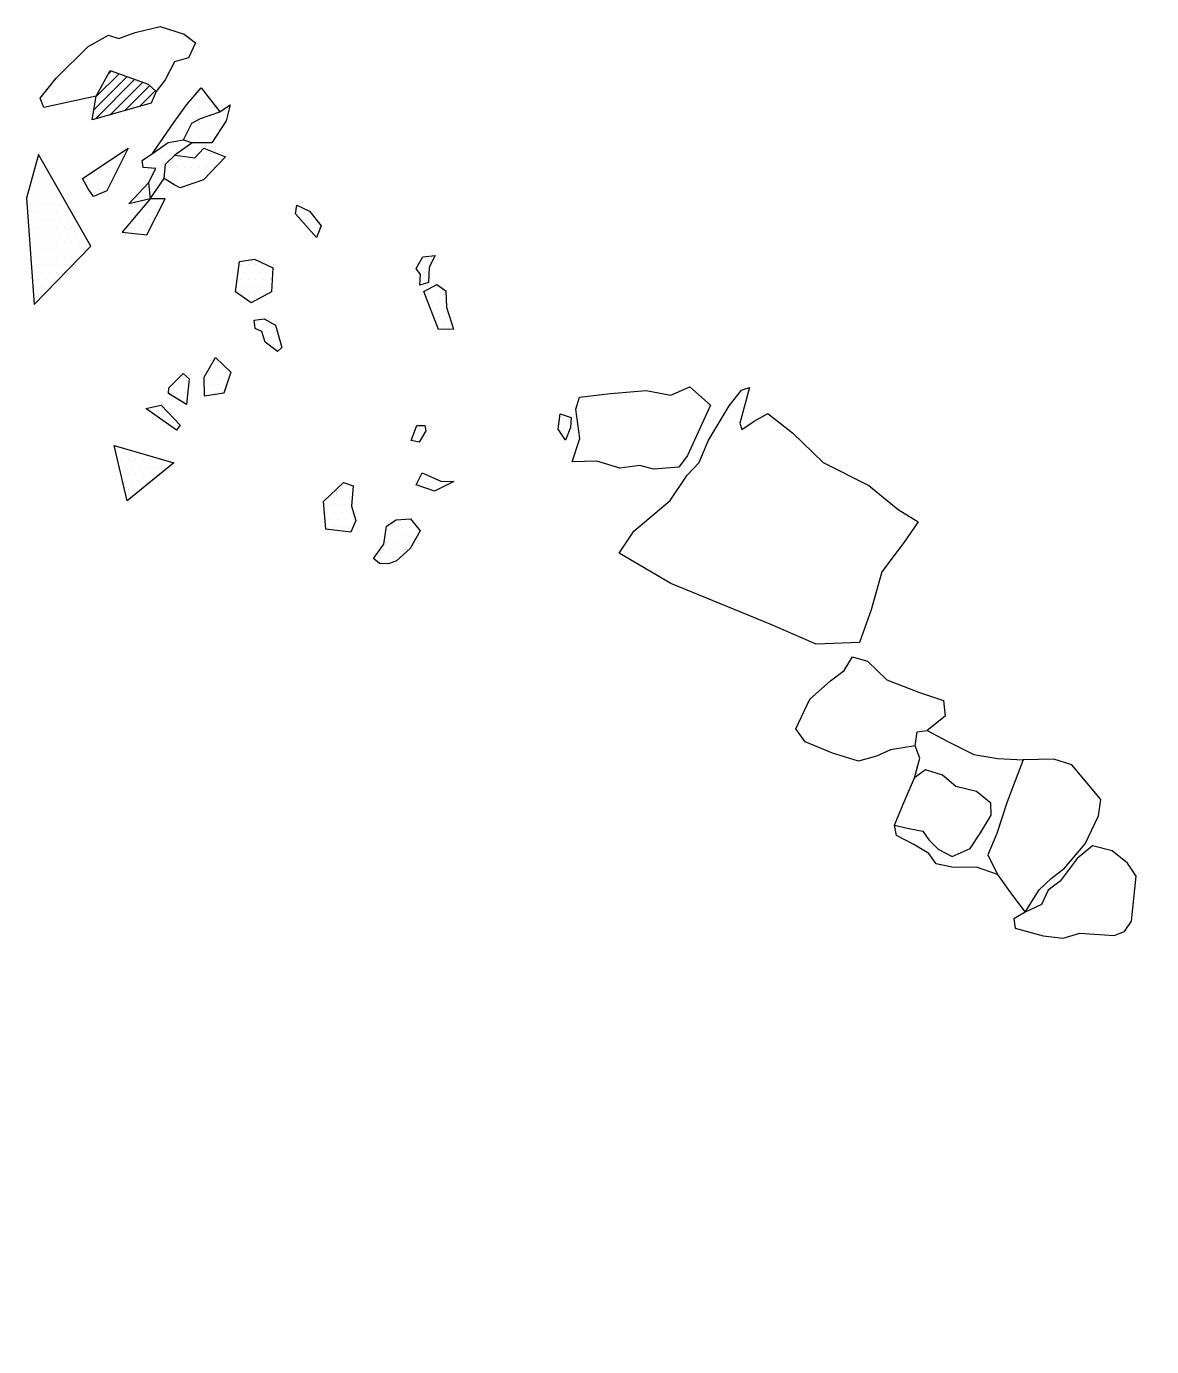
# Model space of a CAD drawing. Header units: metres. Extents: x -1268 to -957, y -1313 to -1093.
# Drawn here: x -1268.2 to -1080.6, y -1312.8 to -1092.8 of the extents above; entities that cross this region are included whole.
import ezdxf

# ---------------------------------------------------------------- set-up
doc = ezdxf.new("R2010")
doc.units = ezdxf.units.M
doc.header["$LTSCALE"] = 25
doc.header["$MEASUREMENT"] = 0
doc.layers.get('0').update_dxf_attribs({"linetype": 'CONTINUOUS'})
for name, color, linetype in [('FEUER', 1, 'CONTINUOUS'), ('STEINE', 4, 'CONTINUOUS'), ('STEINESCHRAFF', 4, 'CONTINUOUS')]:
    doc.layers.add(name, color=color, linetype=linetype)

# ---------------------------------------------------------------- blocks, each defined once
blk = doc.blocks.new('*X1')
at = {"color": 0}
for p, q in [((-1256.95, -1106.69), (-1251.42, -1101.16)), ((-1256.7, -1108.2), (-1250.12, -1101.62)), ((-1256.6, -1104.57), (-1252.72, -1100.69)), ((-1254.52, -1100.73), (-1254.02, -1100.22)), ((-1254.24, -1107.52), (-1248.81, -1102.09)), ((-1251.79, -1106.84), (-1247.63, -1102.67)), ((-1249.34, -1106.15), (-1246.72, -1103.54)), ((-972.26, -1301.07), (-961.7, -1290.5)), ((-974, -1306.34), (-961.13, -1293.47)), ((-972.98, -1303.55), (-961.43, -1292)), ((-974.36, -1308.47), (-960.48, -1294.59)), ((-971.54, -1298.58), (-967.78, -1294.82)), ((-967.57, -1305.21), (-959.65, -1297.3)), ((-967.1, -1302.97), (-960.2, -1296.07)), ((-966.1, -1305.51), (-959.11, -1298.52)), ((-964.64, -1305.82), (-958.57, -1299.75)), ((-963.17, -1306.12), (-958.03, -1300.97)), ((-962.01, -1306.72), (-957.48, -1302.2)), ((-973.32, -1309.2), (-967.1, -1302.97)), ((-960.88, -1307.36), (-957.08, -1303.56)), ((-972.28, -1309.93), (-967.57, -1305.21)), ((-971.24, -1310.65), (-966.1, -1305.51)), ((-970.2, -1311.38), (-964.64, -1305.82)), ((-969.16, -1312.11), (-963.17, -1306.12)), ((-968.12, -1312.83), (-962.01, -1306.72)), ((-959.75, -1308), (-957.3, -1305.55)), ((-963.62, -1310.1), (-960.88, -1307.36)), ((-960.84, -1309.09), (-959.75, -1308)), ((-958.57, -1308.59), (-957.53, -1307.54))]:
    blk.add_line(p, q, dxfattribs=at)
blk = doc.blocks.new('*X2')
at = {"color": 0}
for p, q in [((-1239.375, -1103.75), (-1239.375, -1103.75)), ((-1240.625, -1106.25), (-1240.625, -1106.25)), ((-1240, -1105), (-1240, -1105)), ((-1239.375, -1106.25), (-1239.375, -1106.25)), ((-1238.75, -1105), (-1238.75, -1105)), ((-1238.125, -1106.25), (-1238.125, -1106.25)), ((-1236.875, -1106.25), (-1236.875, -1106.25)), ((-1234.375, -1106.25), (-1234.375, -1106.25)), ((-1243.125, -1108.75), (-1243.125, -1108.75)), ((-1242.5, -1107.5), (-1242.5, -1107.5)), ((-1241.875, -1108.75), (-1241.875, -1108.75)), ((-1241.25, -1107.5), (-1241.25, -1107.5)), ((-1240.625, -1108.75), (-1240.625, -1108.75)), ((-1240, -1107.5), (-1240, -1107.5)), ((-1239.375, -1108.75), (-1239.375, -1108.75)), ((-1238.75, -1107.5), (-1238.75, -1107.5)), ((-1238.125, -1108.75), (-1238.125, -1108.75)), ((-1237.5, -1107.5), (-1237.5, -1107.5)), ((-1236.875, -1108.75), (-1236.875, -1108.75)), ((-1236.25, -1107.5), (-1236.25, -1107.5)), ((-1235.625, -1108.75), (-1235.625, -1108.75)), ((-1235, -1107.5), (-1235, -1107.5)), ((-1243.75, -1110), (-1243.75, -1110)), ((-1242.5, -1110), (-1242.5, -1110)), ((-1241.25, -1110), (-1241.25, -1110)), ((-1240, -1110), (-1240, -1110)), ((-1238.75, -1110), (-1238.75, -1110)), ((-1237.5, -1110), (-1237.5, -1110)), ((-1236.25, -1110), (-1236.25, -1110)), ((-1245, -1112.5), (-1245, -1112.5)), ((-1244.375, -1111.25), (-1244.375, -1111.25)), ((-1243.75, -1112.5), (-1243.75, -1112.5)), ((-1243.125, -1111.25), (-1243.125, -1111.25)), ((-1242.5, -1112.5), (-1242.5, -1112.5)), ((-1241.875, -1111.25), (-1241.875, -1111.25)), ((-1241.25, -1112.5), (-1241.25, -1112.5)), ((-1240.625, -1111.25), (-1240.625, -1111.25)), ((-1239.375, -1111.25), (-1239.375, -1111.25)), ((-1238.125, -1111.25), (-1238.125, -1111.25)), ((-1236.875, -1111.25), (-1236.875, -1111.25)), ((-1266.25, -1115), (-1266.25, -1115)), ((-1253.75, -1115), (-1253.75, -1115)), ((-1252.5, -1115), (-1252.5, -1115)), ((-1251.875, -1113.75), (-1251.875, -1113.75)), ((-1247.5, -1115), (-1247.5, -1115)), ((-1246.875, -1113.75), (-1246.875, -1113.75)), ((-1246.25, -1115), (-1246.25, -1115)), ((-1245.625, -1113.75), (-1245.625, -1113.75)), ((-1245, -1115), (-1245, -1115)), ((-1244.375, -1113.75), (-1244.375, -1113.75)), ((-1243.75, -1115), (-1243.75, -1115)), ((-1243.125, -1113.75), (-1243.125, -1113.75)), ((-1242.5, -1115), (-1242.5, -1115)), ((-1241.25, -1115), (-1241.25, -1115)), ((-1240, -1115), (-1240, -1115)), ((-1238.75, -1115), (-1238.75, -1115)), ((-1238.125, -1113.75), (-1238.125, -1113.75)), ((-1237.5, -1115), (-1237.5, -1115)), ((-1236.25, -1115), (-1236.25, -1115)), ((-1266.25, -1117.5), (-1266.25, -1117.5)), ((-1265.625, -1116.25), (-1265.625, -1116.25)), ((-1265, -1117.5), (-1265, -1117.5)), ((-1257.5, -1117.5), (-1257.5, -1117.5)), ((-1256.25, -1117.5), (-1256.25, -1117.5)), ((-1255.625, -1116.25), (-1255.625, -1116.25)), ((-1255, -1117.5), (-1255, -1117.5)), ((-1254.375, -1116.25), (-1254.375, -1116.25)), ((-1253.75, -1117.5), (-1253.75, -1117.5)), ((-1253.125, -1116.25), (-1253.125, -1116.25)), ((-1248.125, -1116.25), (-1248.125, -1116.25)), ((-1246.875, -1116.25), (-1246.875, -1116.25)), ((-1246.25, -1117.5), (-1246.25, -1117.5)), ((-1245.625, -1116.25), (-1245.625, -1116.25)), ((-1245, -1117.5), (-1245, -1117.5)), ((-1244.375, -1116.25), (-1244.375, -1116.25)), ((-1243.75, -1117.5), (-1243.75, -1117.5)), ((-1243.125, -1116.25), (-1243.125, -1116.25)), ((-1242.5, -1117.5), (-1242.5, -1117.5)), ((-1241.875, -1116.25), (-1241.875, -1116.25)), ((-1241.25, -1117.5), (-1241.25, -1117.5)), ((-1240.625, -1116.25), (-1240.625, -1116.25)), ((-1240, -1117.5), (-1240, -1117.5)), ((-1239.375, -1116.25), (-1239.375, -1116.25)), ((-1238.75, -1117.5), (-1238.75, -1117.5)), ((-1238.125, -1116.25), (-1238.125, -1116.25)), ((-1236.875, -1116.25), (-1236.875, -1116.25)), ((-1266.875, -1118.75), (-1266.875, -1118.75)), ((-1265.625, -1118.75), (-1265.625, -1118.75)), ((-1264.375, -1118.75), (-1264.375, -1118.75)), ((-1258.125, -1118.75), (-1258.125, -1118.75)), ((-1256.875, -1118.75), (-1256.875, -1118.75)), ((-1255.625, -1118.75), (-1255.625, -1118.75)), ((-1254.375, -1118.75), (-1254.375, -1118.75)), ((-1246.875, -1118.75), (-1246.875, -1118.75)), ((-1243.125, -1118.75), (-1243.125, -1118.75)), ((-1241.875, -1118.75), (-1241.875, -1118.75)), ((-1240.625, -1118.75), (-1240.625, -1118.75)), ((-1268.125, -1121.25), (-1268.125, -1121.25)), ((-1267.5, -1120), (-1267.5, -1120)), ((-1266.875, -1121.25), (-1266.875, -1121.25)), ((-1266.25, -1120), (-1266.25, -1120)), ((-1265.625, -1121.25), (-1265.625, -1121.25)), ((-1265, -1120), (-1265, -1120)), ((-1264.375, -1121.25), (-1264.375, -1121.25)), ((-1263.75, -1120), (-1263.75, -1120)), ((-1263.125, -1121.25), (-1263.125, -1121.25)), ((-1257.5, -1120), (-1257.5, -1120)), ((-1256.25, -1120), (-1256.25, -1120)), ((-1255, -1120), (-1255, -1120)), ((-1247.5, -1120), (-1247.5, -1120)), ((-1267.5, -1122.5), (-1267.5, -1122.5)), ((-1266.875, -1123.75), (-1266.875, -1123.75)), ((-1266.25, -1122.5), (-1266.25, -1122.5)), ((-1265.625, -1123.75), (-1265.625, -1123.75)), ((-1265, -1122.5), (-1265, -1122.5)), ((-1264.375, -1123.75), (-1264.375, -1123.75)), ((-1263.75, -1122.5), (-1263.75, -1122.5)), ((-1263.125, -1123.75), (-1263.125, -1123.75)), ((-1262.5, -1122.5), (-1262.5, -1122.5)), ((-1261.875, -1123.75), (-1261.875, -1123.75)), ((-1249.375, -1123.75), (-1249.375, -1123.75)), ((-1248.125, -1123.75), (-1248.125, -1123.75)), ((-1247.5, -1122.5), (-1247.5, -1122.5)), ((-1246.875, -1123.75), (-1246.875, -1123.75)), ((-1246.25, -1122.5), (-1246.25, -1122.5)), ((-1223.125, -1123.75), (-1223.125, -1123.75)), ((-1221.875, -1123.75), (-1221.875, -1123.75)), ((-1267.5, -1125), (-1267.5, -1125)), ((-1266.875, -1126.25), (-1266.875, -1126.25)), ((-1266.25, -1125), (-1266.25, -1125)), ((-1265.625, -1126.25), (-1265.625, -1126.25)), ((-1265, -1125), (-1265, -1125)), ((-1264.375, -1126.25), (-1264.375, -1126.25)), ((-1263.75, -1125), (-1263.75, -1125)), ((-1263.125, -1126.25), (-1263.125, -1126.25)), ((-1262.5, -1125), (-1262.5, -1125)), ((-1261.875, -1126.25), (-1261.875, -1126.25)), ((-1261.25, -1125), (-1261.25, -1125)), ((-1260.625, -1126.25), (-1260.625, -1126.25)), ((-1260, -1125), (-1260, -1125)), ((-1259.375, -1126.25), (-1259.375, -1126.25)), ((-1250.625, -1126.25), (-1250.625, -1126.25)), ((-1250, -1125), (-1250, -1125)), ((-1249.375, -1126.25), (-1249.375, -1126.25)), ((-1248.75, -1125), (-1248.75, -1125)), ((-1248.125, -1126.25), (-1248.125, -1126.25)), ((-1247.5, -1125), (-1247.5, -1125)), ((-1221.25, -1125), (-1221.25, -1125)), ((-1220.625, -1126.25), (-1220.625, -1126.25)), ((-1220, -1125), (-1220, -1125)), ((-1219.375, -1126.25), (-1219.375, -1126.25)), ((-1267.5, -1127.5), (-1267.5, -1127.5)), ((-1266.25, -1127.5), (-1266.25, -1127.5)), ((-1265, -1127.5), (-1265, -1127.5)), ((-1263.75, -1127.5), (-1263.75, -1127.5)), ((-1262.5, -1127.5), (-1262.5, -1127.5)), ((-1261.25, -1127.5), (-1261.25, -1127.5)), ((-1260, -1127.5), (-1260, -1127.5)), ((-1258.75, -1127.5), (-1258.75, -1127.5)), ((-1220, -1127.5), (-1220, -1127.5)), ((-1267.5, -1130), (-1267.5, -1130)), ((-1266.875, -1128.75), (-1266.875, -1128.75)), ((-1266.25, -1130), (-1266.25, -1130)), ((-1265.625, -1128.75), (-1265.625, -1128.75)), ((-1265, -1130), (-1265, -1130)), ((-1264.375, -1128.75), (-1264.375, -1128.75)), ((-1263.75, -1130), (-1263.75, -1130)), ((-1263.125, -1128.75), (-1263.125, -1128.75)), ((-1262.5, -1130), (-1262.5, -1130)), ((-1261.875, -1128.75), (-1261.875, -1128.75)), ((-1261.25, -1130), (-1261.25, -1130)), ((-1260.625, -1128.75), (-1260.625, -1128.75)), ((-1260, -1130), (-1260, -1130)), ((-1259.375, -1128.75), (-1259.375, -1128.75)), ((-1258.75, -1130), (-1258.75, -1130)), ((-1258.125, -1128.75), (-1258.125, -1128.75)), ((-1266.875, -1131.25), (-1266.875, -1131.25)), ((-1266.25, -1132.5), (-1266.25, -1132.5)), ((-1265.625, -1131.25), (-1265.625, -1131.25)), ((-1265, -1132.5), (-1265, -1132.5)), ((-1264.375, -1131.25), (-1264.375, -1131.25)), ((-1263.75, -1132.5), (-1263.75, -1132.5)), ((-1263.125, -1131.25), (-1263.125, -1131.25)), ((-1262.5, -1132.5), (-1262.5, -1132.5)), ((-1261.875, -1131.25), (-1261.875, -1131.25)), ((-1261.25, -1132.5), (-1261.25, -1132.5)), ((-1260.625, -1131.25), (-1260.625, -1131.25)), ((-1259.375, -1131.25), (-1259.375, -1131.25)), ((-1232.5, -1132.5), (-1232.5, -1132.5)), ((-1231.25, -1132.5), (-1231.25, -1132.5)), ((-1230, -1132.5), (-1230, -1132.5)), ((-1228.75, -1132.5), (-1228.75, -1132.5)), ((-1202.5, -1132.5), (-1202.5, -1132.5)), ((-1201.875, -1131.25), (-1201.875, -1131.25)), ((-1201.25, -1132.5), (-1201.25, -1132.5)), ((-1200.625, -1131.25), (-1200.625, -1131.25)), ((-1266.875, -1133.75), (-1266.875, -1133.75)), ((-1266.25, -1135), (-1266.25, -1135)), ((-1265.625, -1133.75), (-1265.625, -1133.75)), ((-1265, -1135), (-1265, -1135)), ((-1264.375, -1133.75), (-1264.375, -1133.75)), ((-1263.75, -1135), (-1263.75, -1135)), ((-1263.125, -1133.75), (-1263.125, -1133.75)), ((-1261.875, -1133.75), (-1261.875, -1133.75)), ((-1232.5, -1135), (-1232.5, -1135)), ((-1231.875, -1133.75), (-1231.875, -1133.75)), ((-1231.25, -1135), (-1231.25, -1135)), ((-1230.625, -1133.75), (-1230.625, -1133.75)), ((-1230, -1135), (-1230, -1135)), ((-1229.375, -1133.75), (-1229.375, -1133.75)), ((-1228.75, -1135), (-1228.75, -1135)), ((-1228.125, -1133.75), (-1228.125, -1133.75)), ((-1227.5, -1135), (-1227.5, -1135)), ((-1202.5, -1135), (-1202.5, -1135)), ((-1201.875, -1133.75), (-1201.875, -1133.75)), ((-1201.25, -1135), (-1201.25, -1135)), ((-1266.875, -1136.25), (-1266.875, -1136.25)), ((-1266.25, -1137.5), (-1266.25, -1137.5)), ((-1265.625, -1136.25), (-1265.625, -1136.25)), ((-1264.375, -1136.25), (-1264.375, -1136.25)), ((-1233.125, -1136.25), (-1233.125, -1136.25)), ((-1232.5, -1137.5), (-1232.5, -1137.5)), ((-1231.875, -1136.25), (-1231.875, -1136.25)), ((-1231.25, -1137.5), (-1231.25, -1137.5)), ((-1230.625, -1136.25), (-1230.625, -1136.25)), ((-1230, -1137.5), (-1230, -1137.5)), ((-1229.375, -1136.25), (-1229.375, -1136.25)), ((-1228.75, -1137.5), (-1228.75, -1137.5)), ((-1228.125, -1136.25), (-1228.125, -1136.25)), ((-1201.25, -1137.5), (-1201.25, -1137.5)), ((-1200, -1137.5), (-1200, -1137.5)), ((-1199.375, -1136.25), (-1199.375, -1136.25)), ((-1198.75, -1137.5), (-1198.75, -1137.5)), ((-1266.875, -1138.75), (-1266.875, -1138.75)), ((-1230.625, -1138.75), (-1230.625, -1138.75)), ((-1200.625, -1138.75), (-1200.625, -1138.75)), ((-1199.375, -1138.75), (-1199.375, -1138.75)), ((-1200, -1140), (-1200, -1140)), ((-1199.375, -1141.25), (-1199.375, -1141.25)), ((-1198.75, -1140), (-1198.75, -1140)), ((-1198.125, -1141.25), (-1198.125, -1141.25)), ((-1230, -1142.5), (-1230, -1142.5)), ((-1228.75, -1142.5), (-1228.75, -1142.5)), ((-1228.125, -1143.75), (-1228.125, -1143.75)), ((-1227.5, -1142.5), (-1227.5, -1142.5)), ((-1226.875, -1143.75), (-1226.875, -1143.75)), ((-1198.75, -1142.5), (-1198.75, -1142.5)), ((-1197.5, -1142.5), (-1197.5, -1142.5)), ((-1227.5, -1145), (-1227.5, -1145)), ((-1226.875, -1146.25), (-1226.875, -1146.25)), ((-1226.25, -1145), (-1226.25, -1145)), ((-1237.5, -1150), (-1237.5, -1150)), ((-1236.875, -1148.75), (-1236.875, -1148.75)), ((-1236.25, -1150), (-1236.25, -1150)), ((-1235, -1150), (-1235, -1150)), ((-1243.75, -1152.5), (-1243.75, -1152.5)), ((-1242.5, -1152.5), (-1242.5, -1152.5)), ((-1241.875, -1151.25), (-1241.875, -1151.25)), ((-1241.25, -1152.5), (-1241.25, -1152.5)), ((-1238.125, -1151.25), (-1238.125, -1151.25)), ((-1237.5, -1152.5), (-1237.5, -1152.5)), ((-1236.875, -1151.25), (-1236.875, -1151.25)), ((-1236.25, -1152.5), (-1236.25, -1152.5)), ((-1235.625, -1151.25), (-1235.625, -1151.25)), ((-1235, -1152.5), (-1235, -1152.5)), ((-1244.375, -1153.75), (-1244.375, -1153.75)), ((-1243.125, -1153.75), (-1243.125, -1153.75)), ((-1242.5, -1155), (-1242.5, -1155)), ((-1241.875, -1153.75), (-1241.875, -1153.75)), ((-1238.125, -1153.75), (-1238.125, -1153.75)), ((-1236.875, -1153.75), (-1236.875, -1153.75)), ((-1235.625, -1153.75), (-1235.625, -1153.75)), ((-1246.875, -1156.25), (-1246.875, -1156.25)), ((-1245.625, -1156.25), (-1245.625, -1156.25)), ((-1246.25, -1157.5), (-1246.25, -1157.5)), ((-1245, -1157.5), (-1245, -1157.5)), ((-1244.375, -1158.75), (-1244.375, -1158.75)), ((-1243.125, -1158.75), (-1243.125, -1158.75)), ((-1203.125, -1161.25), (-1203.125, -1161.25)), ((-1202.5, -1160), (-1202.5, -1160)), ((-1253.125, -1163.75), (-1253.125, -1163.75)), ((-1251.875, -1163.75), (-1251.875, -1163.75)), ((-1250.625, -1163.75), (-1250.625, -1163.75)), ((-1252.5, -1165), (-1252.5, -1165)), ((-1251.25, -1165), (-1251.25, -1165)), ((-1250, -1165), (-1250, -1165)), ((-1248.75, -1165), (-1248.75, -1165)), ((-1247.5, -1165), (-1247.5, -1165)), ((-1246.25, -1165), (-1246.25, -1165)), ((-1251.875, -1166.25), (-1251.875, -1166.25)), ((-1251.25, -1167.5), (-1251.25, -1167.5)), ((-1250.625, -1166.25), (-1250.625, -1166.25)), ((-1250, -1167.5), (-1250, -1167.5)), ((-1249.375, -1166.25), (-1249.375, -1166.25)), ((-1248.75, -1167.5), (-1248.75, -1167.5)), ((-1248.125, -1166.25), (-1248.125, -1166.25)), ((-1247.5, -1167.5), (-1247.5, -1167.5)), ((-1246.875, -1166.25), (-1246.875, -1166.25)), ((-1246.25, -1167.5), (-1246.25, -1167.5)), ((-1245.625, -1166.25), (-1245.625, -1166.25)), ((-1251.875, -1168.75), (-1251.875, -1168.75)), ((-1251.25, -1170), (-1251.25, -1170)), ((-1250.625, -1168.75), (-1250.625, -1168.75)), ((-1250, -1170), (-1250, -1170)), ((-1249.375, -1168.75), (-1249.375, -1168.75)), ((-1248.125, -1168.75), (-1248.125, -1168.75)), ((-1216.25, -1170), (-1216.25, -1170)), ((-1215, -1170), (-1215, -1170)), ((-1201.875, -1168.75), (-1201.875, -1168.75)), ((-1200.625, -1168.75), (-1200.625, -1168.75)), ((-1200, -1170), (-1200, -1170)), ((-1199.375, -1168.75), (-1199.375, -1168.75)), ((-1198.125, -1168.75), (-1198.125, -1168.75)), ((-1217.5, -1172.5), (-1217.5, -1172.5)), ((-1216.875, -1171.25), (-1216.875, -1171.25)), ((-1216.25, -1172.5), (-1216.25, -1172.5)), ((-1215.625, -1171.25), (-1215.625, -1171.25)), ((-1215, -1172.5), (-1215, -1172.5)), ((-1214.375, -1171.25), (-1214.375, -1171.25)), ((-1218.125, -1173.75), (-1218.125, -1173.75)), ((-1216.875, -1173.75), (-1216.875, -1173.75)), ((-1215.625, -1173.75), (-1215.625, -1173.75)), ((-1214.375, -1173.75), (-1214.375, -1173.75)), ((-1218.125, -1176.25), (-1218.125, -1176.25)), ((-1217.5, -1175), (-1217.5, -1175)), ((-1216.875, -1176.25), (-1216.875, -1176.25)), ((-1216.25, -1175), (-1216.25, -1175)), ((-1215.625, -1176.25), (-1215.625, -1176.25)), ((-1215, -1175), (-1215, -1175)), ((-1214.375, -1176.25), (-1214.375, -1176.25)), ((-1213.75, -1175), (-1213.75, -1175)), ((-1208.125, -1176.25), (-1208.125, -1176.25)), ((-1206.875, -1176.25), (-1206.875, -1176.25)), ((-1205.625, -1176.25), (-1205.625, -1176.25)), ((-1205, -1175), (-1205, -1175)), ((-1204.375, -1176.25), (-1204.375, -1176.25)), ((-1203.125, -1176.25), (-1203.125, -1176.25)), ((-1208.125, -1178.75), (-1208.125, -1178.75)), ((-1207.5, -1177.5), (-1207.5, -1177.5)), ((-1206.875, -1178.75), (-1206.875, -1178.75)), ((-1206.25, -1177.5), (-1206.25, -1177.5)), ((-1205.625, -1178.75), (-1205.625, -1178.75)), ((-1205, -1177.5), (-1205, -1177.5)), ((-1204.375, -1178.75), (-1204.375, -1178.75)), ((-1203.75, -1177.5), (-1203.75, -1177.5)), ((-1209.375, -1181.25), (-1209.375, -1181.25)), ((-1208.75, -1180), (-1208.75, -1180)), ((-1208.125, -1181.25), (-1208.125, -1181.25)), ((-1207.5, -1180), (-1207.5, -1180)), ((-1206.875, -1181.25), (-1206.875, -1181.25)), ((-1206.25, -1180), (-1206.25, -1180)), ((-1205, -1180), (-1205, -1180))]:
    blk.add_line(p, q, dxfattribs=at)

msp = doc.modelspace()

# ---------------------------------------------------------------- linework, layer by layer
at = {"layer": 'STEINE'}
for points in [[(-1256.58, -1104.43), (-1265.31, -1106.3), (-1265.88, -1104.77), (-1263.25, -1101.41), (-1257.88, -1096.15), (-1254.53, -1094.26), (-1252.8, -1094.81), (-1250.06, -1093.84), (-1245.9, -1092.81), (-1241.88, -1094.11), (-1239.99, -1095.53), (-1241.2, -1098.07), (-1243.49, -1098.69), (-1245.05, -1101.7), (-1246.57, -1103.68)], [(-1257.22, -1108.35), (-1256.58, -1104.43), (-1254.21, -1100.16), (-1247.89, -1102.42), (-1246.57, -1103.68), (-1247.42, -1105.62), (-1257.22, -1108.35)], [(-1247.19, -1114), (-1243.65, -1108.81), (-1243.65, -1108.81), (-1241.43, -1105.8), (-1239.05, -1103.05), (-1235.98, -1107.05)], [(-1242.01, -1111.7), (-1240.65, -1108.95), (-1239.18, -1108.13), (-1235.98, -1107.05), (-1234.26, -1105.87), (-1234.91, -1108.52), (-1237.29, -1112.19), (-1240.59, -1112.2)], [(-1258.86, -1118.17), (-1251.26, -1113.11), (-1254.79, -1120.23), (-1257.02, -1121.16), (-1257.89, -1119.89), (-1258.86, -1118.17)], [(-1247.83, -1118.89), (-1246.62, -1116.49), (-1248.76, -1116.3), (-1248.91, -1115.18), (-1247.19, -1114), (-1244.55, -1112.16), (-1242.01, -1111.7), (-1240.59, -1112.2), (-1243.48, -1114.24)], [(-1247.83, -1118.89), (-1247.57, -1121.53), (-1245.24, -1118.16), (-1245, -1115.78), (-1243.48, -1114.24), (-1240.12, -1114.69), (-1238.6, -1113.11), (-1234.99, -1114.57), (-1238.68, -1118.39), (-1242.54, -1119.73), (-1243.46, -1119.28), (-1245.24, -1118.16)], [(-1266.92, -1139.14), (-1257.45, -1129.44), (-1266.2, -1114.13), (-1268.2, -1121.45), (-1266.92, -1139.14)], [(-1247.57, -1121.53), (-1251.12, -1122.36), (-1247.83, -1118.89)], [(-1247.57, -1121.53), (-1252.22, -1127.09), (-1248.1, -1127.53), (-1245.08, -1121.57), (-1247.57, -1121.53)], [(-1219.84, -1127.98), (-1223.36, -1124.03), (-1223.12, -1122.6), (-1220.98, -1123.61), (-1219.04, -1126.04), (-1219.84, -1127.98)], [(-1227.33, -1137.05), (-1230.73, -1138.9), (-1233.33, -1137.03), (-1232.69, -1131.99), (-1230.15, -1131.58), (-1227.14, -1133.04), (-1227.33, -1137.05)], [(-1202.63, -1135.94), (-1202.49, -1134.16), (-1203.2, -1133.15), (-1202.09, -1131.22), (-1200.06, -1131), (-1201.07, -1132.94), (-1201.16, -1135.48), (-1202.63, -1135.94)], [(-1199.5, -1143.3), (-1201.92, -1136.96), (-1199.79, -1135.83), (-1198.26, -1136.89), (-1198.15, -1139.59), (-1197.01, -1143.24), (-1199.5, -1143.3)], [(-1226.33, -1147.01), (-1228.37, -1145.44), (-1228.98, -1143.67), (-1230.05, -1143.16), (-1230.21, -1141.79), (-1228.58, -1141.53), (-1226.7, -1142.59), (-1225.62, -1146.3), (-1226.33, -1147.01)], [(-1235.3, -1153.91), (-1238.5, -1154.43), (-1238.56, -1151.28), (-1236.69, -1147.97), (-1234.14, -1150.45), (-1235.3, -1153.91)], [(-1241.49, -1155.81), (-1244.5, -1153.99), (-1244.45, -1153.03), (-1242.07, -1150.63), (-1241.05, -1151.54), (-1241.49, -1155.81), (-1241.49, -1155.81)], [(-1177.2, -1165.39), (-1175.94, -1161.48), (-1176.62, -1156.61), (-1175.97, -1154.58), (-1170.8, -1153.96), (-1164.87, -1153.48), (-1160.76, -1154.28), (-1157.62, -1152.9), (-1154.16, -1155.93), (-1157.98, -1164.31), (-1159.45, -1166.24), (-1163.65, -1166.61), (-1165.94, -1165.96), (-1169.28, -1166.43), (-1173.09, -1165.27), (-1177.2, -1165.39)], [(-1129.32, -1195.49), (-1136.52, -1195.77), (-1144.19, -1192.45), (-1160.75, -1185.66), (-1169.38, -1180.62), (-1166.91, -1176.91), (-1160.9, -1171.82), (-1158.02, -1167.6), (-1156.05, -1165.47), (-1154.54, -1161.86), (-1151.06, -1156.07), (-1149, -1153.42), (-1147.68, -1153.01), (-1149.28, -1158.95), (-1148.92, -1160.01), (-1146.9, -1158.59), (-1144.57, -1157.31), (-1140.5, -1160.54), (-1135.36, -1165.49), (-1127.74, -1169.32), (-1122.86, -1173.31), (-1119.51, -1175.38), (-1121.88, -1178.78), (-1125.61, -1183.71), (-1127.37, -1190.06), (-1129.32, -1195.49)], [(-1243.2, -1160.09), (-1248.3, -1156.5), (-1245.76, -1155.93), (-1242.54, -1159.27), (-1243.2, -1160.09)], [(-1204.06, -1161.82), (-1203.1, -1159.33), (-1201.78, -1159.32), (-1201.63, -1160.23), (-1202.74, -1162.12), (-1204.06, -1161.82)], [(-1178.33, -1161.74), (-1179.55, -1159.92), (-1179.2, -1157.38), (-1177.38, -1157.99), (-1177.52, -1159.66), (-1178.33, -1161.74)], [(-1251.39, -1171.86), (-1253.56, -1162.67), (-1243.64, -1165.53), (-1251.39, -1171.86)], [(-1203.22, -1169.19), (-1202.21, -1167.2), (-1199.1, -1168.61), (-1196.92, -1168.65), (-1200.16, -1170.24), (-1203.22, -1169.19)], [(-1218.28, -1176.61), (-1218.66, -1171.99), (-1215.32, -1168.83), (-1213.74, -1169.38), (-1214.03, -1172.79), (-1213.26, -1175.17), (-1214.12, -1177.11), (-1218.28, -1176.61)], [(-1210.34, -1181.51), (-1208.62, -1179.07), (-1208.17, -1176.12), (-1206.55, -1175.04), (-1204.16, -1174.88), (-1202.58, -1176.86), (-1204.24, -1179.81), (-1206.52, -1181.85), (-1207.84, -1182.37), (-1209.32, -1182.32), (-1210.34, -1181.51)], [(-1120.03, -1212.7), (-1124.14, -1213.37), (-1126.47, -1214.45), (-1129.51, -1215.27), (-1133.82, -1213.91), (-1138.39, -1212.05), (-1139.92, -1209.88), (-1137.61, -1204.95), (-1134.17, -1201.9), (-1131.89, -1200.17), (-1130.48, -1197.88), (-1127.99, -1198.58), (-1124.74, -1201.71), (-1119.3, -1203.82), (-1115.29, -1205.18), (-1115.03, -1207.76), (-1118.06, -1210.16)], [(-1106.32, -1234.15), (-1109.82, -1232.95), (-1113.67, -1232.96), (-1116.52, -1232.36), (-1117.74, -1230.64), (-1120.28, -1229.13), (-1123.12, -1227.67), (-1123.49, -1225.95), (-1122.03, -1222.44), (-1120.12, -1218.02), (-1119.27, -1214.78), (-1120.03, -1212.7), (-1119.69, -1210.37), (-1118.06, -1210.16), (-1114.46, -1212.02), (-1110.24, -1214.14), (-1106.28, -1214.83), (-1102.02, -1215.02)], [(-1123.49, -1225.95), (-1121.1, -1226.5), (-1118.77, -1226.94), (-1117.75, -1228.36), (-1116.22, -1229.93), (-1113.88, -1231.14), (-1110.85, -1229.81), (-1109.13, -1227.21), (-1107.37, -1224.27), (-1107.42, -1222.29), (-1109.81, -1220.32), (-1113.27, -1219.47), (-1115.5, -1217.6), (-1118.3, -1216.7), (-1120.12, -1218.02)], [(-1101.68, -1240.42), (-1103.6, -1241.54), (-1103.39, -1243.07), (-1098.67, -1244.37), (-1095.38, -1244.76), (-1092.59, -1243.94), (-1086.86, -1244.32), (-1085.14, -1243.66), (-1083.98, -1241.93), (-1083.19, -1234.42), (-1084.62, -1232.25), (-1087.21, -1230.23), (-1090.46, -1229.38), (-1093.04, -1231.47), (-1095.87, -1235.28), (-1097.89, -1236.76), (-1099, -1239.14), (-1101.68, -1240.42), (-1101.68, -1240.42), (-1099.36, -1236.71), (-1097.39, -1234.83), (-1095.16, -1233.1), (-1091.68, -1229.03), (-1089.47, -1224.36), (-1089.07, -1221.67), (-1093.91, -1215.85), (-1096.9, -1214.95), (-1102.02, -1215.02), (-1104.69, -1222.03), (-1106.44, -1227.31), (-1107.9, -1230.86), (-1106.32, -1234.15), (-1103.97, -1237.44), (-1101.68, -1240.42)]]:
    msp.add_lwpolyline(points, dxfattribs=at)

# ---------------------------------------------------------------- block references
at = {"layer": 'FEUER'}
msp.add_blockref('*X1', (0, 0), dxfattribs=at)
at = {"layer": 'STEINESCHRAFF'}
msp.add_blockref('*X2', (0, 0), dxfattribs=at)

doc.saveas('drawing.dxf')
